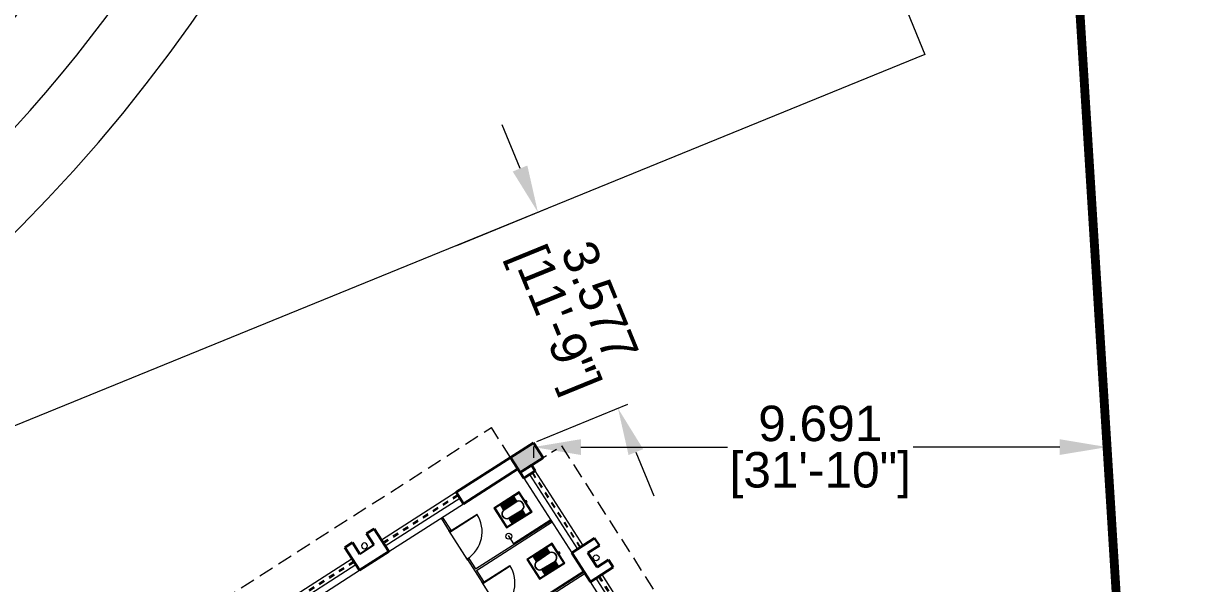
# Model space of a CAD drawing. Header units: millimetres. Extents: x 1898 to 3725, y 783 to 1532.
# Drawn here: x 2109.47 to 2129.37, y 1377.42 to 1386.89 of the extents above; entities that cross this region are included whole.
import ezdxf

# ---------------------------------------------------------------- set-up
doc = ezdxf.new("R2010")
doc.units = ezdxf.units.MM
for name, pattern in [('CENTER2', [1.125, 0.75, -0.125, 0.125, -0.125]), ('DASHED', [0.75, 0.5, -0.25]), ('DASHED2', [0.375, 0.25, -0.125])]:
    doc.linetypes.add(name, pattern=pattern)
doc.layers.get('0').update_dxf_attribs({"lineweight": 20})
doc.layers.get('Defpoints').update_dxf_attribs({"lineweight": 15})
for name, color, linetype, lineweight in [('COL HATCH', 253, 'Continuous', 13), ('Column', 251, 'Continuous', 30), ('CUBICAL TOILET', 5, 'Continuous', 15), ('DIM', 6, 'Continuous', 18), ('Door', 54, 'Continuous', 18), ('Fixture', 44, 'Continuous', 13), ('Hatch', 43, 'Continuous', 13), ('OFFSET', 170, 'Continuous', 20), ('PROJ.', 30, 'DASHED2', 15), ('Ventilator', 4, 'DASHED', 18), ('Wall', 7, 'Continuous', 30), ('Window-Wall', 7, 'Continuous', 18)]:
    doc.layers.add(name, color=color, linetype=linetype, lineweight=lineweight)
doc.styles.add('Tabrej', font='arial.ttf')
doc.dimstyles.new('Tabrej', dxfattribs={"dimtxt": 4, "dimasz": 0.45, "dimexe": 0.18, "dimexo": 0.0625, "dimgap": 0.09, "dimtad": 0, "dimdec": 3, "dimzin": 0, "dimdsep": 46, "dimtxsty": 'Tabrej', "dimcen": 0, "dimclrd": 256, "dimclre": 256, "dimclrt": 7, "dimaunit": 1, "dimadec": 3, "dimazin": 0, "dimtfac": 1, "dimtdec": 3, "dimtofl": 0, "dimtmove": 0, "dimatfit": 3, "dimfxl": 0, "dimtolj": 1, "dimtzin": 0, "dimlwd": -1, "dimlwe": -1, "dimarcsym": 0})

# ---------------------------------------------------------------- blocks, each defined once
blk = doc.blocks.new('SHAFT')
at = {"layer": 'Fixture'}
blk.add_circle((0.327, -0.302), 0.05, dxfattribs=at)
at = {"layer": 'Wall'}
for p, q in [((0.035, 0), (0.62, 0)), ((0.035, 0), (0.035, -0.46)), ((0.62, 0), (0.62, -0.46)), ((0.185, -0.46), (0.185, -0.23)), ((0.185, -0.23), (0.47, -0.23)), ((0.47, -0.46), (0.47, -0.23)), ((0.035, -0.46), (0.185, -0.46)), ((0.62, -0.46), (0.47, -0.46))]:
    blk.add_line(p, q, dxfattribs=at)
blk = doc.blocks.new('CU')
at = {"layer": 'COL HATCH', "linetype": 'CENTER2'}
h = blk.add_hatch(color=256, dxfattribs=at)
h.dxf.hatch_style = 1
h.paths.add_polyline_path([(0, 0.035), (0, -0.265), (0.46, -0.265), (0.46, 0.035)])
at = {"layer": 'Column', "linetype": 'CENTER2'}
blk.add_lwpolyline([(0, 0.035), (0, -0.265), (0.46, -0.265), (0.46, 0.035), (0, 0.035)], dxfattribs=at)
blk = doc.blocks.new('VENTILATOR')
at = {"layer": 'Ventilator', "ltscale": 0.02}
for p, q in [((-0.18, -1.5), (-0.18, 0)), ((-0.165, 0), (-0.165, -1.5))]:
    blk.add_line(p, q, dxfattribs=at)
at = {"layer": 'Window-Wall'}
for p, q in [((-0.23, 0), (0, 0)), ((-0.23, -1.5), (-0.23, 0)), ((-0.115, 0), (-0.115, -1.5)), ((0, 0), (0, -1.5)), ((-0.23, -1.5), (0, -1.5))]:
    blk.add_line(p, q, dxfattribs=at)
blk = doc.blocks.new('RH 1200')
for p, q in [((21, 0), (21, 43.3)), ((21.7, 0), (21.7, 43.3)), ((-21.7, 0), (21.7, 0)), ((21.7, 0), (21, 0))]:
    blk.add_line(p, q)
at = {"extrusion": (0, 0, -1)}
blk.add_ellipse((21.7, 0), major_axis=(-30.6, 30.6), ratio=1, start_param=5.497787, end_param=7.068583, dxfattribs=at)
blk = doc.blocks.new('GHH')
at = {"layer": 'Door', "ltscale": 20}
blk.add_line((3289.697, -299.103), (3289.697, -299.853), dxfattribs=at)
at = {"layer": 'Door', "ltscale": 20, "xscale": 0.015874999996413, "yscale": 0.015874999996413, "zscale": 0.015874999996413, "rotation": 270}
blk.add_blockref('RH 1200', (3289.697, -299.479), dxfattribs=at)
blk = doc.blocks.new('RSA CL6')
for p, q in [((5.51, 3.48), (5.51, 7.28)), ((5.91, 3.47), (5.91, 7.28)), ((6.3, 3.46), (6.3, 7.28)), ((6.69, 3.45), (6.69, 7.28)), ((7.09, 3.44), (7.09, 7.28)), ((7.48, 3.43), (7.48, 7.28)), ((7.87, 3.42), (7.87, 7.28)), ((8.27, 3.41), (8.27, 7.28)), ((8.66, 3.4), (8.66, 7.28)), ((9.06, 3.39), (9.06, 7.28)), ((9.45, 3.38), (9.45, 7.28)), ((9.84, 3.37), (9.84, 7.28)), ((10.24, 3.36), (10.24, 7.28)), ((10.63, 3.35), (10.63, 7.28)), ((11.02, 3.34), (11.02, 7.28)), ((11.42, 3.33), (11.42, 7.28)), ((11.81, 3.32), (11.81, 7.28)), ((12.2, 3.31), (12.2, 7.28)), ((12.6, 3.31), (12.6, 7.28)), ((12.99, 3.3), (12.99, 7.28)), ((13.39, 3.29), (13.39, 7.28)), ((13.78, 3.28), (13.78, 7.28)), ((14.17, 3.27), (14.17, 7.28)), ((14.57, 3.26), (14.57, 7.28)), ((14.96, 3.25), (14.96, 7.28)), ((15.35, 3.24), (15.35, 7.28)), ((15.75, 3.23), (15.75, 7.28)), ((16.14, 3.22), (16.14, 7.28)), ((16.14, 7.28), (16.14, 3.22)), ((5.51, -7.28), (5.51, -3.47)), ((5.91, -7.28), (5.91, -3.45)), ((6.3, -7.28), (6.3, -3.44)), ((6.69, -7.28), (6.69, -3.43)), ((7.09, -7.28), (7.09, -3.42)), ((7.48, -7.28), (7.48, -3.41)), ((7.87, -7.28), (7.87, -3.4)), ((8.27, -7.28), (8.27, -3.39)), ((8.66, -7.28), (8.66, -3.38)), ((9.06, -7.28), (9.06, -3.37)), ((9.45, -7.28), (9.45, -3.36)), ((9.84, -7.28), (9.84, -3.34)), ((10.24, -7.28), (10.24, -3.33)), ((10.63, -7.28), (10.63, -3.32)), ((11.02, -7.28), (11.02, -3.31)), ((11.42, -7.28), (11.42, -3.3)), ((11.81, -7.28), (11.81, -3.29)), ((12.2, -7.28), (12.2, -3.28)), ((12.6, -7.28), (12.6, -3.27)), ((12.99, -7.28), (12.99, -3.26)), ((13.39, -7.28), (13.39, -3.24)), ((13.78, -7.28), (13.78, -3.23)), ((14.17, -7.28), (14.17, -3.22)), ((14.57, -7.28), (14.57, -3.21)), ((14.96, -7.28), (14.96, -3.2)), ((15.35, -7.28), (15.35, -3.19)), ((15.75, -7.28), (15.75, -3.18)), ((16.14, -3.17), (16.14, -7.28)), ((16.14, -7.28), (16.14, -3.17))]:
    blk.add_line(p, q)
for points in [[(0.79, 7.87), (20.87, 7.87), (20.87, -7.87), (0.79, -7.87)], [(1.38, 7.28), (20.28, 7.28), (20.28, -7.28), (1.38, -7.28)]]:
    blk.add_lwpolyline(points, close=True)
blk.add_lwpolyline([(0.79, -0.59), (0, -0.59), (0, 0.59), (0.79, 0.59)])
for points in [[(5.51, 3.48), (16.14, 3.22, -0.899983), (16.14, -3.17), (5.54, -3.47, -0.799392)], [(5.53, 3.28), (16.13, 3.02, -0.897689), (16.12, -2.97), (5.56, -3.27, -0.793494), (5.53, 3.28)]]:
    blk.add_lwpolyline(points, format="xyb", close=True)
blk = doc.blocks.new('GROUND FLOOR')
at = {"layer": 'CUBICAL TOILET'}
for p, q in [((60.2528, 32.4905), (60.2526, 32.2348)), ((60.2828, 32.4905), (60.2826, 32.2348)), ((60.2826, 32.2348), (60.2526, 32.2348)), ((60.2522, 31.6652), (60.2521, 31.4255)), ((60.2522, 31.6652), (60.2822, 31.6651)), ((60.2822, 31.6651), (60.2821, 31.4555)), ((60.2821, 31.4555), (61.8021, 31.4545)), ((60.2521, 31.4255), (60.2519, 31.2048)), ((60.2821, 31.4255), (60.2819, 31.2048)), ((60.2821, 31.4255), (61.8021, 31.4245)), ((60.2819, 31.2048), (60.2519, 31.2048)), ((60.2814, 30.4255), (61.8014, 30.4245)), ((60.2814, 30.3955), (61.8014, 30.3945))]:
    blk.add_line(p, q, dxfattribs=at)
at = {"layer": 'Fixture', "ltscale": 0.05}
for p, q in [((61.0522, 31.6332), (61.0521, 31.4674)), ((61.8021, 31.4669), (61.0521, 31.4674)), ((61.8014, 30.4369), (61.0514, 30.4374))]:
    blk.add_line(p, q, dxfattribs=at)
blk.add_circle((61.0522, 31.6174), 0.05, dxfattribs=at)
at = {"layer": 'PROJ.'}
for p, q in [((56.0261, 33.3235), (61.7961, 33.3235)), ((61.7961, 32.7235), (61.7961, 33.3235)), ((62.6262, 32.4235), (62.6262, 24.4935))]:
    blk.add_line(p, q, dxfattribs=at)
at = {"layer": 'PROJ.', "ltscale": 0.05}
blk.add_line((62.0261, 32.4235), (62.6262, 32.4235), dxfattribs=at)
at = {"layer": 'Wall'}
for points in [[(60.7036, 32.4935), (60.7036, 32.7235), (61.7961, 32.7235), (61.7961, 32.4935), (60.7036, 32.4935)], [(62.0261, 32.3085), (61.7961, 32.3085), (61.7961, 32.4235), (62.0261, 32.4235), (62.0261, 32.3085)]]:
    blk.add_lwpolyline(points, dxfattribs=at)
at = {"layer": 'Column', "linetype": 'CENTER2', "xscale": -1, "rotation": 180}
blk.add_blockref('CU', (61.7961, 32.4585), dxfattribs=at)
at = {"layer": 'Door', "xscale": -0.8000000001367662, "yscale": 0.8000000001375152, "zscale": 0.8000000001375136, "rotation": 179.9642723067066}
for p in [(-2571.6539, -205.994), (-2571.6545, -207.024)]:
    blk.add_blockref('GHH', p, dxfattribs=at)
at = {"layer": 'Fixture', "extrusion": (0, 0, -1), "xscale": 0.02539999999408093, "yscale": 0.02539999999408093, "zscale": -0.02539999999589774, "rotation": 0.03712623411802837}
for p in [(-61.6274, 31.9546), (-61.6268, 30.9246)]:
    blk.add_blockref('RSA CL6', p, dxfattribs=at)
at = {"layer": 'Wall', "xscale": -1}
for name, p, rotation in [('SHAFT', (58.5836, 32.4935), 180), ('VENTILATOR', (57.1186, 32.4935), 90), ('VENTILATOR', (59.2036, 32.4935), 90)]:
    blk.add_blockref(name, p, dxfattribs=dict(at, rotation=rotation))
blk.add_blockref('VENTILATOR', (61.7961, 32.3085), dxfattribs=at)
at = {"layer": 'Wall'}
for name, p, rotation in [('SHAFT', (61.7961, 30.1885), 90), ('VENTILATOR', (61.7961, 28.7235), 180)]:
    blk.add_blockref(name, p, dxfattribs=dict(at, rotation=rotation))
blk = doc.blocks.new('HGH')
blk.add_blockref('GROUND FLOOR', (14982.252, -2285.215))
blk = doc.blocks.new('*D81')
at = {"layer": 'Defpoints', "color": 0, "lineweight": 15, "ltscale": 0.05, "transparency": 16777216}
for p in [(2118.086, 1379.803), (2127.777, 1379.729), (2127.777, 1379.729)]:
    blk.add_point(p, dxfattribs=at)
at = {"layer": 'DIM', "ltscale": 0.05, "transparency": 16777216}
for p, q in [((2127.777, 1379.792), (2127.777, 1379.909)), ((2118.086, 1379.74), (2118.086, 1379.549)), ((2118.886, 1379.729), (2121.363, 1379.729)), ((2126.977, 1379.729), (2124.499, 1379.729))]:
    blk.add_line(p, q, dxfattribs=at)
at = {"layer": 'DIM', "lineweight": 15, "ltscale": 0.05, "transparency": 16777216}
for points in [[(2118.886, 1379.862), (2118.886, 1379.596), (2118.086, 1379.729)], [(2126.977, 1379.862), (2126.977, 1379.596), (2127.777, 1379.729)]]:
    blk.add_solid(points, dxfattribs=at)
at = {"layer": 'DIM', "color": 7, "ltscale": 0.05, "transparency": 16777216, "char_height": 0.6, "attachment_point": 5, "style": 'Tabrej'}
for s, insert in [('\\A1;9.691', (2122.931, 1380.125)), ('\\A1;[31\'-10"]', (2122.931, 1379.255))]:
    blk.add_mtext(s, dxfattribs=dict(at, insert=insert))
blk = doc.blocks.new('Hockey')
for p, q in [((1079.92, 0), (1079.92, 3600)), ((-1079.92, 0), (1079.92, 0))]:
    blk.add_line(p, q)
blk = doc.blocks.new('hyu')
at = {"layer": 'Hatch'}
for points in [[(2606.826, 450.7799), (2606.826, 490.2799, 1), (2553.986, 490.2799), (2553.986, 450.7799, 1)], [(2605.606, 450.7799), (2605.606, 490.2799, 1), (2555.206, 490.2799), (2555.206, 450.7799, 1)], [(2604.386, 450.7799), (2604.386, 490.2799, 1), (2556.426, 490.2799), (2556.426, 450.7799, 1)], [(2603.166, 450.7799), (2603.166, 490.2799, 1), (2557.646, 490.2799), (2557.646, 450.7799, 1)], [(2601.946, 450.7799), (2601.946, 490.2799, 1), (2558.866, 490.2799), (2558.866, 450.7799, 1)], [(2600.726, 450.7799), (2600.726, 490.2799, 1), (2560.086, 490.2799), (2560.086, 450.7799, 1)], [(2599.506, 450.7799), (2599.506, 490.2799, 1), (2561.306, 490.2799), (2561.306, 450.7799, 1)]]:
    blk.add_lwpolyline(points, format="xyb", close=True, dxfattribs=at)
blk = doc.blocks.new('*D433')
at = {"layer": 'Defpoints', "color": 0, "lineweight": 15, "ltscale": 0.05, "transparency": 16777216}
for p in [(2118.161, 1383.698), (2116.734, 1383.115), (2118.086, 1379.803)]:
    blk.add_point(p, dxfattribs=at)
at = {"layer": 'DIM', "ltscale": 0.05, "transparency": 16777216}
for p, q in [((2117.859, 1384.438), (2117.556, 1385.179)), ((2116.791, 1383.138), (2118.328, 1383.766)), ((2118.143, 1379.826), (2119.68, 1380.454)), ((2119.816, 1379.645), (2120.118, 1378.904))]:
    blk.add_line(p, q, dxfattribs=at)
at = {"layer": 'DIM', "lineweight": 15, "ltscale": 0.05, "transparency": 16777216}
for points in [[(2117.982, 1384.489), (2117.735, 1384.388), (2118.161, 1383.698)], [(2119.939, 1379.695), (2119.692, 1379.594), (2119.513, 1380.385)]]:
    blk.add_solid(points, dxfattribs=at)
at = {"layer": 'DIM', "color": 7, "ltscale": 0.05, "transparency": 16777216, "char_height": 0.6, "attachment_point": 5, "rotation": 292.2059, "style": 'Tabrej'}
for s, insert in [('\\A1;3.577', (2119.204, 1382.191)), ('\\A1;[11\'-9"]', (2118.398, 1381.862))]:
    blk.add_mtext(s, dxfattribs=dict(at, insert=insert))

msp = doc.modelspace()

# ---------------------------------------------------------------- linework, layer by layer
at = {"layer": 'OFFSET', "color": 2, "linetype": 'DASHED2', "lineweight": 20, "ltscale": 20, "const_width": 0.15}
msp.add_lwpolyline([(2038.1449, 1260.3122), (2025.0129, 1399.8395), (2048.7889, 1409.5214), (2046.5866, 1419.4396), (2083.205, 1428.7118), (2124.1119, 1439.7158), (2126.6525, 1397.7573), (2129.5783, 1350.8465), (2130.1296, 1341.5775)], dxfattribs=at)

# ---------------------------------------------------------------- block references
at = {"layer": 'DIM', "color": 2, "linetype": 'Continuous', "rotation": 32.65078730410591}
msp.add_blockref('HGH', (-11764.2649, -4840.4302), dxfattribs=at)
at = {"layer": 'Hatch', "extrusion": (0, 0, -1), "xscale": 0.02540000000000381, "yscale": 0.02540000000000381, "zscale": -0.0254000000000038, "rotation": 247.7941334940985}
msp.add_blockref('Hockey', (-2114.3336, 1411.7626), dxfattribs=at)
at = {"layer": 'Hatch', "rotation": 292.2058665059016}
msp.add_blockref('hyu', (661.5624, 3605.8456), dxfattribs=at)

# ---------------------------------------------------------------- dimensions: what is measured, and where the dimension line sits
at = {"layer": 'DIM', "ltscale": 0.05}
dim = msp.add_aligned_dim(p1=(2118.08562, 1379.80274), p2=(2116.73357, 1383.11487), distance=-1.5419, dimstyle='Tabrej', override={"dimtxt": 0.6, "dimasz": 0.8, "dimpost": '\\X', "dimarcsym": 1}, dxfattribs=at)
dim.commit()
dim.dimension.update_dxf_attribs({"geometry": '*D433', "text_midpoint": (2118.83714, 1382.04154)})
dim = msp.add_linear_dim(base=(2127.7769, 1379.7291), p1=(2118.0856, 1379.8027), p2=(2127.7769, 1379.7291), dimstyle='Tabrej', override={"dimtxt": 0.6, "dimasz": 0.8, "dimpost": '\\X', "dimarcsym": 1}, dxfattribs=at)
dim.commit()
dim.dimension.update_dxf_attribs({"geometry": '*D81', "text_midpoint": (2122.9313, 1379.7291)})

doc.saveas('drawing.dxf')
